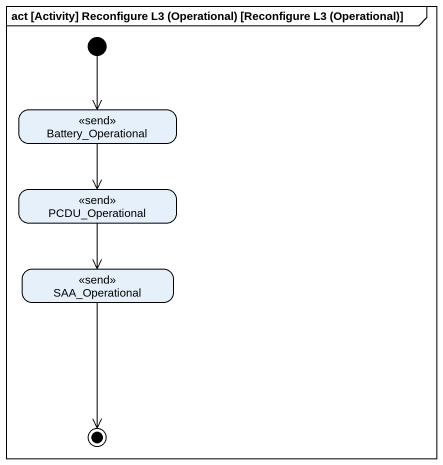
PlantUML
@startuml
mainframe act [Activity] Reconfigure L3 (Operational) [Reconfigure L3 (Operational)]
hide empty description
state Battery_Operational <<send>>
state PCDU_Operational <<send>>
state SAA_Operational <<send>>
[*] --> Battery_Operational
Battery_Operational --> PCDU_Operational
PCDU_Operational --> SAA_Operational
SAA_Operational --> [*]
@enduml
